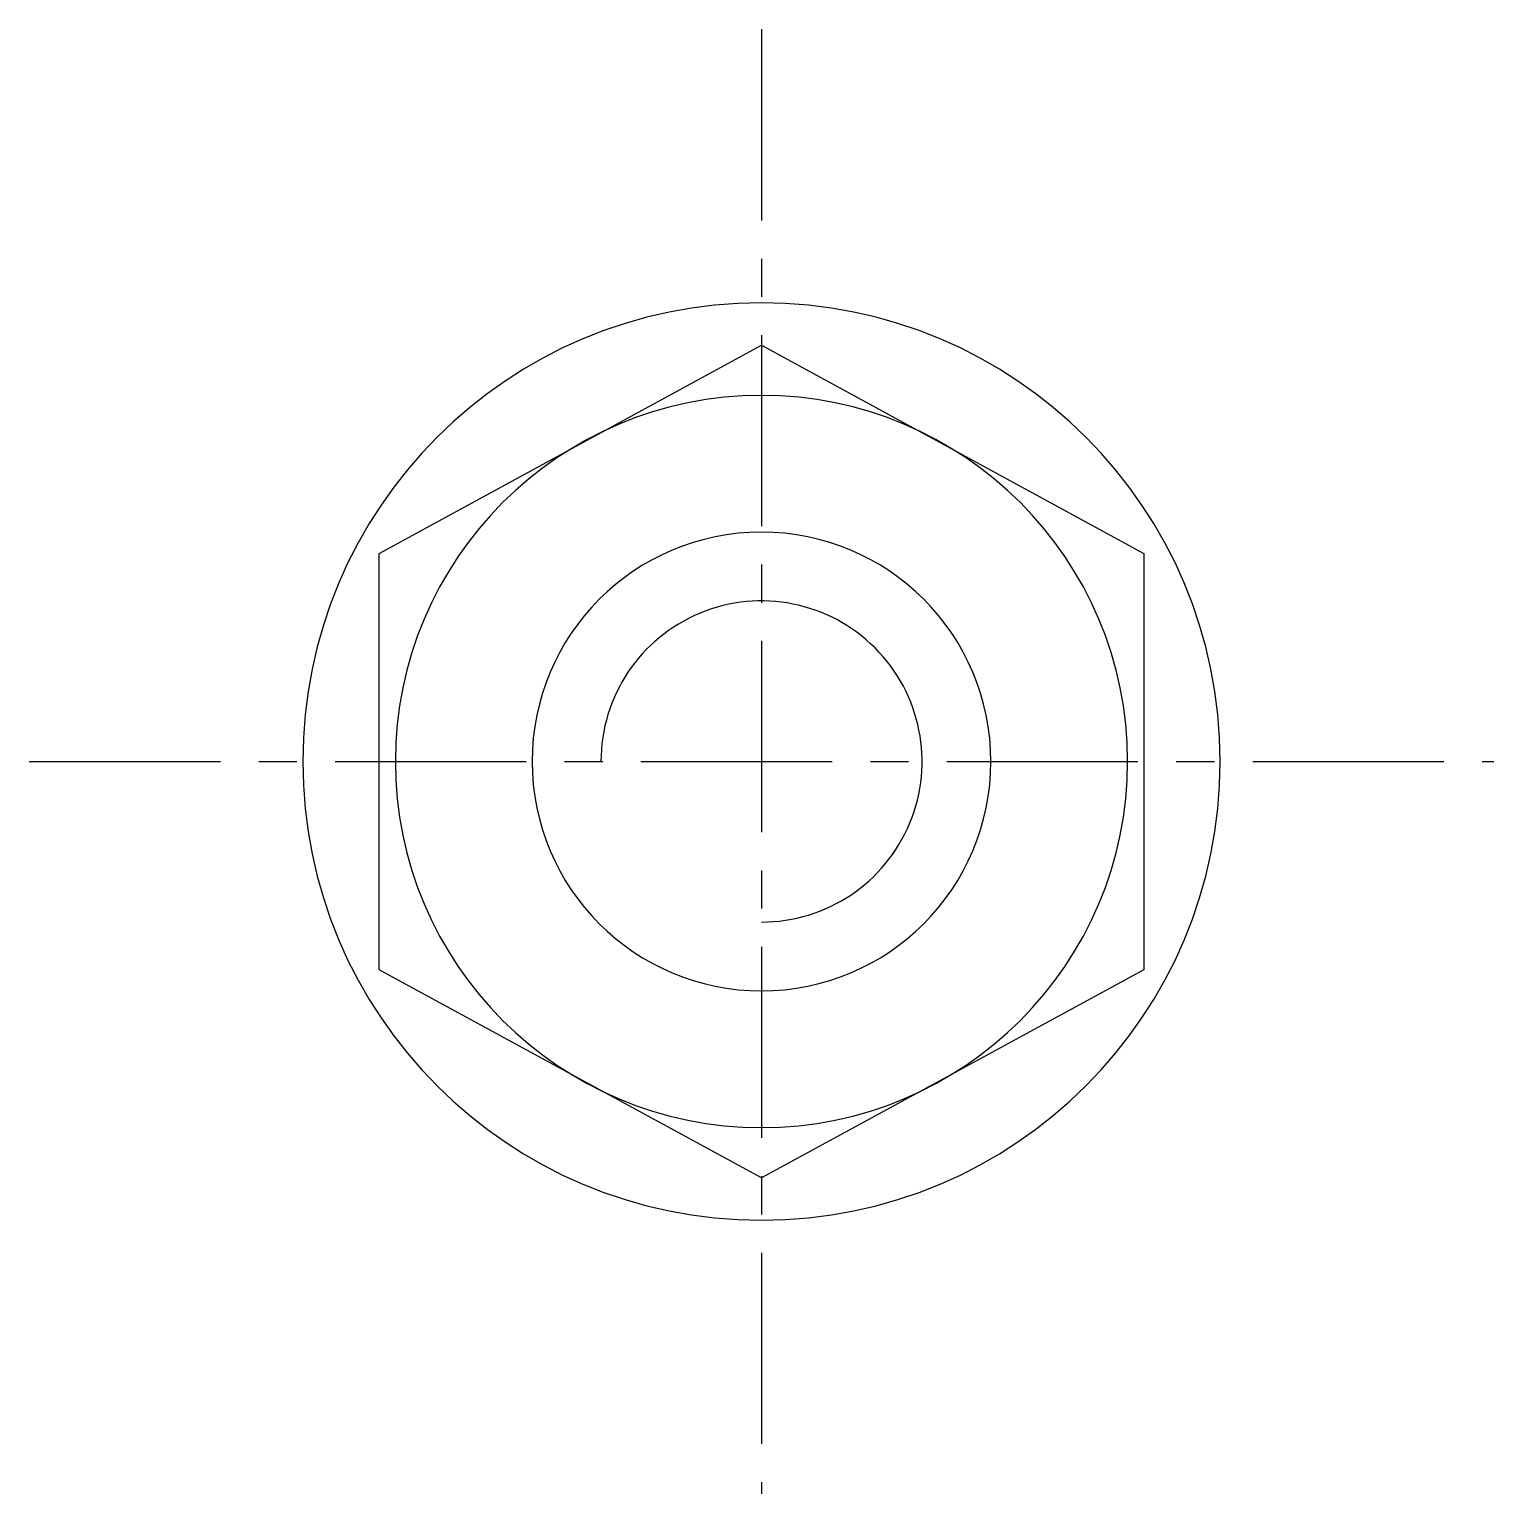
# Model space of a CAD drawing. Header units: millimetres. Extents: x -9.6 to 9.6, y -9.6 to 9.6.
import ezdxf

# ---------------------------------------------------------------- set-up
doc = ezdxf.new("R2010")
doc.units = ezdxf.units.MM
doc.linetypes.add('CENTER', pattern=[2, 1.25, -0.25, 0.25, -0.25])
doc.layers.add('Center', color=6, linetype='CENTER')
doc.layers.add('Fit', color=1, linetype='Continuous')

msp = doc.modelspace()

# ---------------------------------------------------------------- linework, layer by layer
at = {"layer": 'Center', "linetype": 'CENTER', "ltscale": 2}
for points in [[(0, 9.576), (0, -9.576)], [(-9.576, 0), (9.576, 0)]]:
    msp.add_lwpolyline(points, dxfattribs=at)
at = {"layer": 'Fit'}
for points in [[(-6, 0, 1), (6, 0, 1), (-6, 0, 1)], [(-4.788, 0, 1), (4.788, 0, 1), (-4.788, 0, 1)], [(-3, 0, 1), (3, 0, 1), (-3, 0, 1)], [(0, -2.1, 2.414214), (-2.1, 0, 2.414214)]]:
    msp.add_lwpolyline(points, format="xyb", dxfattribs=at)
msp.add_lwpolyline([(0, -5.445), (-5, -2.723), (-5, 2.722), (0, 5.445), (5, 2.722), (5, -2.723), (0, -5.445)], dxfattribs=at)

doc.saveas('drawing.dxf')
